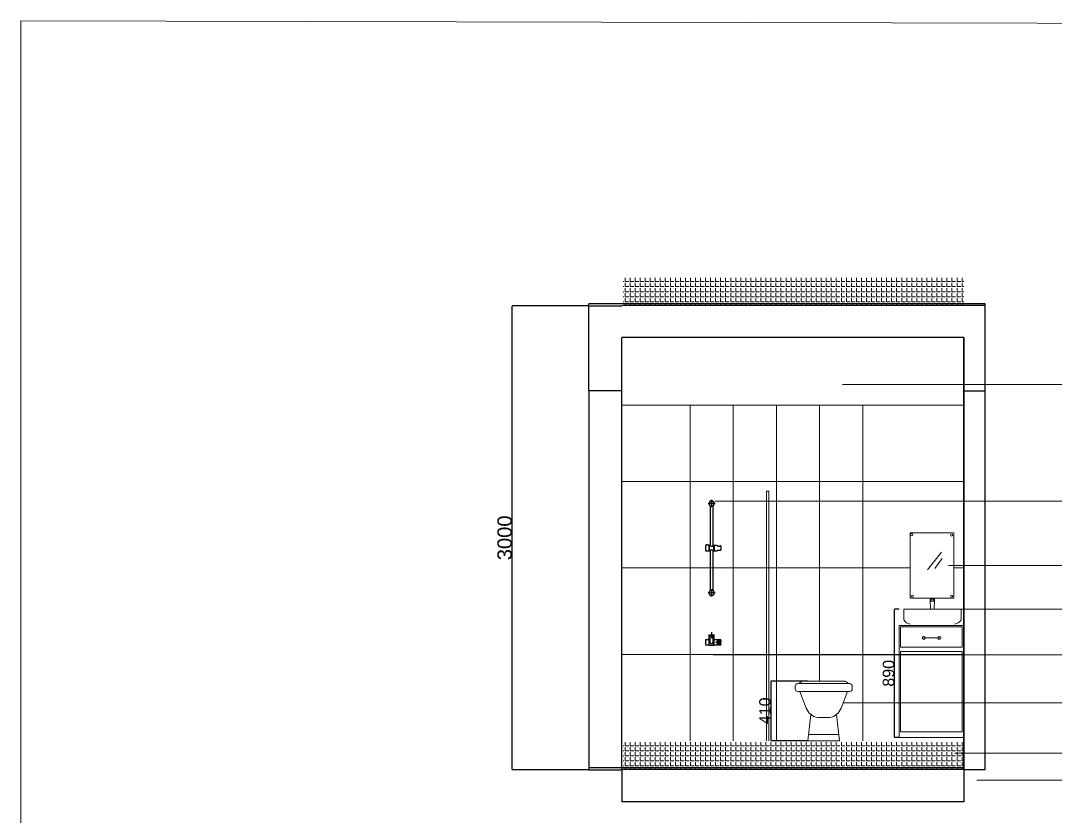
# Model space of a CAD drawing. Header units: millimetres. Extents: x -1932176 to 78768, y -1967 to 1266654.
# Drawn here: x -255363 to -248179, y 463455 to 468978 of the extents above; entities that cross this region are included whole.
import ezdxf
from ezdxf.lldxf.tags import DXFTag

# ---------------------------------------------------------------- set-up
doc = ezdxf.new("R2010")
doc.units = ezdxf.units.MM
for name, color, linetype, lineweight in [('HATCH', 250, 'Continuous', 13), ('NAMES', 252, 'Continuous', 15), ('SHEET', 7, 'Continuous', 13)]:
    doc.layers.add(name, color=color, linetype=linetype, lineweight=lineweight)
doc.styles.get("Standard").update_dxf_attribs({"font": 'arial.ttf'})
tags = doc.linetypes.add('CENTER2', pattern=[28.575, 19.05, -3.175, 3.175, -3.175]).pattern_tags.tags
tags[10:11] = [DXFTag(74, 4), DXFTag(75, 0), DXFTag(340, '0'), DXFTag(46, 0.0), DXFTag(50, 0.0), DXFTag(44, 0.0), DXFTag(45, 0.0)]
tags[8:9] = [DXFTag(74, 4), DXFTag(75, 0), DXFTag(340, '0'), DXFTag(46, 0.0), DXFTag(50, 0.0), DXFTag(44, 0.0), DXFTag(45, 0.0)]
tags[6:7] = [DXFTag(74, 4), DXFTag(75, 0), DXFTag(340, '0'), DXFTag(46, 0.0), DXFTag(50, 0.0), DXFTag(44, 0.0), DXFTag(45, 0.0)]
tags[4:5] = [DXFTag(74, 4), DXFTag(75, 0), DXFTag(340, '0'), DXFTag(46, 0.0), DXFTag(50, 0.0), DXFTag(44, 0.0), DXFTag(45, 0.0)]
doc.dimstyles.new('ISO-25', dxfattribs={"dimtxt": 150, "dimasz": 2.5, "dimexe": 1.25, "dimexo": 0.625, "dimtad": 1, "dimtxsty": 'Standard', "dimcen": 2.5, "dimadec": 0, "dimazin": 0, "dimtfac": 1, "dimtmove": 0, "dimatfit": 3, "dimfxl": 1, "dimarcsym": 0})

# ---------------------------------------------------------------- blocks, each defined once
blk = doc.blocks.new('md-xibet4')
at = {"lineweight": 20}
for p, q in [((-225, 430), (-225, 408)), ((205, 450), (-205, 450)), ((-193.1, 452.1), (-194.4, 450)), ((0, 470), (-159.7, 470)), ((0, 470), (159.7, 470)), ((225, 408), (225, 430)), ((-205, 388), (205, 388)), ((-137.6, 257.3), (-187.5, 388)), ((137.6, 257.3), (187.5, 388)), ((-101.3, 207), (-124.6, 0)), ((0, 182.4), (-47.2, 182.4)), ((0, 182.4), (47.2, 182.4)), ((101.3, 207), (124.6, 0)), ((-124.6, 0), (124.6, 0)), ((-119.4, 50), (119.4, 50))]:
    blk.add_line(p, q, dxfattribs=at)
for centre, radius, start, end in [((-205, 430), 20, 90, 180), ((-159.7, 430), 40, 90, 146.49906), ((159.7, 430), 40, 33.50094, 90), ((205, 430), 20, 0, 90), ((-205, 408), 20, 180, 270), ((205, 408), 20, 270, 0), ((-26.6, 299.3), 118.7, 200.73664, 259.9985), ((26.6, 299.3), 118.7, 280.0015, 339.26336)]:
    blk.add_arc(centre, radius, start, end, dxfattribs=at)
blk = doc.blocks.new('4')
at = {"linetype": 'CENTER2'}
for p, q in [((14203.2, 17330), (14206.1, 17330)), ((14248.2, 17330), (14208.2, 17330)), ((14228.2, 17355), (14228.2, 17352.1)), ((14228.2, 17350), (14228.2, 17310)), ((14253.2, 17330), (14250.3, 17330)), ((14228.2, 17305), (14228.2, 17307.9)), ((14203.2, 16709.8), (14206.1, 16709.8)), ((14248.2, 16709.8), (14208.2, 16709.8)), ((14228.2, 16734.8), (14228.2, 16731.9)), ((14228.2, 16729.8), (14228.2, 16689.8)), ((14228.2, 16684.8), (14228.2, 16687.7)), ((14253.2, 16709.8), (14250.3, 16709.8))]:
    blk.add_line(p, q, dxfattribs=at)
at = {"linetype": 'Continuous'}
for p, q in [((14216.2, 17316), (14216.6, 17316.2)), ((14216.4, 17343.9), (14216.4, 17344.3)), ((14216.4, 17316.1), (14216.4, 17315.7)), ((14217.3, 17315.6), (14217.3, 17037.4)), ((14239.1, 17035.4), (14239.1, 17315.6)), ((14240.2, 17344), (14239.8, 17343.8)), ((14240, 17344.3), (14240, 17343.9)), ((14240, 17315.7), (14240, 17316.1)), ((14185.8, 17037.2), (14185.8, 17002.6)), ((14190.9, 17037.9), (14186.5, 17037.9)), ((14191.4, 17042.2), (14191.3, 17038.4)), ((14204.6, 17042.9), (14192.1, 17042.9)), ((14205.3, 17038.4), (14205.3, 17042.2)), ((14210.6, 17037.9), (14205.8, 17037.9)), ((14210.8, 17002.1), (14210.8, 17037.7)), ((14212, 17036.6), (14210.8, 17036.6)), ((14212.2, 17037.6), (14212.2, 17002.2)), ((14216.7, 17037.9), (14212.5, 17037.9)), ((14243.9, 17037.9), (14239.7, 17037.9)), ((14244.2, 17002.2), (14244.2, 17037.6)), ((14245, 17036.6), (14244.4, 17036.6)), ((14245, 17037.7), (14245, 17002.1)), ((14263.7, 17037.9), (14245.2, 17037.9)), ((14290.5, 17035.1), (14287.5, 17035.1)), ((14291.5, 17034.3), (14291.5, 17005.5)), ((14186.5, 17001.9), (14210.6, 17001.9)), ((14210.8, 17003.2), (14212, 17003.2)), ((14212.5, 17001.9), (14216.7, 17001.9)), ((14217.3, 17002.3), (14217.3, 16724.2)), ((14239.1, 16724.2), (14239.1, 17004.3)), ((14239.7, 17001.9), (14243.9, 17001.9)), ((14244.4, 17003.2), (14245, 17003.2)), ((14245.2, 17001.9), (14265.5, 17001.9)), ((14285.2, 17004.7), (14290.5, 17004.7)), ((14216.2, 16695.8), (14216.6, 16696)), ((14216.4, 16724), (14216.4, 16723.7)), ((14216.4, 16695.5), (14216.4, 16695.9)), ((14240.2, 16723.8), (14239.8, 16723.6)), ((14240, 16723.7), (14240, 16724.1)), ((14240, 16695.9), (14240, 16695.5))]:
    blk.add_line(p, q, dxfattribs=at)
for centre, radius, start, end in [((14228.2, 17330), 18.6, 131.19638, 180), ((14228.2, 17330), 18.6, 180, 228.80362), ((14216.1, 17343.8), 0.2, 65.59819, 131.19638), ((14216.1, 17316.1), 0.2, 228.80362, 294.40181), ((14202.8, 17314), 32.9, 65.2351, 66.04325), ((14228.2, 17330), 18.6, 50.78635, 129.20955), ((14228.2, 17330), 18.6, 230.79087, 234.14066), ((14228.2, 17329.5), 18.4, 50.51781, 129.48199), ((14228.2, 17330.5), 18.4, 230.51781, 309.48199), ((14228.2, 17330), 18.6, 305.86099, 309.21425), ((14253.6, 17346), 32.9, 245.2351, 246.04325), ((14240.3, 17343.8), 0.2, 48.80362, 114.40181), ((14240.3, 17316.1), 0.2, 245.59819, 311.19638), ((14228.2, 17330), 18.6, 311.19638, 48.80362), ((14186.5, 17037.2), 0.7, 90, 180), ((14190.9, 17038.4), 0.497, 272.37584, 359.14965), ((14192.1, 17042.2), 0.688, 87.72837, 180.94609), ((14204.6, 17042.2), 0.694, 359.86726, 92.01061), ((14210.6, 17037.7), 0.2, 0, 90), ((14212, 17036.8), 0.2, 270, 0), ((14212.5, 17037.6), 0.3, 90, 180), ((14228.2, 17051.6), 17.9, 229.84475, 310.15525), ((14224.7, 17054.3), 23.7, 283.559, 308.26988), ((14243.9, 17037.6), 0.3, 0, 90), ((14244.4, 17036.8), 0.2, 180, 270), ((14245.2, 17037.7), 0.2, 90, 180), ((14287.5, 17034.6), 0.5, 90, 122.77883), ((14186.5, 17002.6), 0.7, 180, 270), ((14210.6, 17002.1), 0.2, 270, 0), ((14212, 17003), 0.2, 0, 90), ((14212.5, 17002.2), 0.3, 180, 270), ((14228.2, 16988.2), 17.9, 49.84475, 130.14851), ((14224.7, 16985.5), 23.7, 51.73012, 76.441), ((14243.9, 17002.2), 0.3, 270, 0), ((14244.4, 17003), 0.2, 90, 180), ((14245.2, 17002.1), 0.2, 180, 270), ((14285.2, 17005.2), 0.5, 241.4304, 270), ((14228.2, 16709.8), 18.6, 131.19638, 228.80362), ((14216.1, 16723.6), 0.2, 65.59819, 131.19638), ((14216.1, 16695.9), 0.2, 228.80362, 294.40181), ((14202.8, 16693.8), 32.9, 65.2351, 66.04325), ((14228.2, 16709.8), 18.6, 125.86099, 129.21425), ((14228.2, 16709.8), 18.6, 230.78635, 309.20955), ((14228.2, 16709.3), 18.4, 50.51781, 129.48199), ((14228.2, 16710.3), 18.4, 230.51781, 309.48199), ((14228.2, 16709.8), 18.6, 50.79087, 54.14066), ((14253.6, 16725.8), 32.9, 245.2351, 246.04325), ((14240.3, 16723.6), 0.2, 48.80362, 114.40181), ((14240.3, 16695.9), 0.2, 245.59819, 311.19638), ((14228.2, 16709.8), 18.6, 0, 48.80362), ((14228.2, 16709.8), 18.6, 311.19638, 0)]:
    blk.add_arc(centre, radius, start, end, dxfattribs=at)
for points in [[(14216.4, 17344.3), (14216.4, 17344.3), (14216.4, 17344.4), (14216.4, 17344.4)], [(14216.4, 17315.6), (14216.4, 17315.6), (14216.4, 17315.7), (14216.4, 17315.7)], [(14240, 17344.4), (14240, 17344.4), (14240, 17344.3), (14240, 17344.3)], [(14240, 17315.7), (14240, 17315.7), (14240, 17315.6), (14240, 17315.6)], [(14265.5, 17001.9), (14265.5, 17001.9), (14265.5, 17001.9), (14265.5, 17001.9)], [(14216.4, 16724), (14216.4, 16724.1), (14216.4, 16724.2), (14216.4, 16724.2)], [(14216.4, 16695.4), (14216.4, 16695.4), (14216.4, 16695.5), (14216.4, 16695.5)], [(14240, 16724.2), (14240, 16724.2), (14240, 16724.1), (14240, 16724.1)], [(14240, 16695.5), (14240, 16695.5), (14240, 16695.4), (14240, 16695.4)]]:
    blk.add_open_spline(points, degree=3, dxfattribs=at)
for points, knots in [([(14205.8, 17037.9), (14205.8, 17037.9), (14205.7, 17037.9), (14205.5, 17038), (14205.4, 17038.1), (14205.3, 17038.3), (14205.3, 17038.4), (14205.3, 17038.4)], [0, 0, 0, 0, 0.210954, 0.443523, 0.682745, 0.948925, 1, 1, 1, 1]), ([(14287.2, 17035), (14287.1, 17035), (14286.9, 17034.8), (14286.3, 17034.4), (14285.5, 17034), (14284.6, 17033.5), (14283.7, 17033), (14282.8, 17032.6), (14282, 17032.3), (14281.1, 17032), (14280.3, 17031.8), (14279.4, 17031.6), (14278.6, 17031.5), (14277.7, 17031.5), (14276.9, 17031.5), (14276.1, 17031.5), (14275.3, 17031.7), (14274.5, 17031.9), (14273.7, 17032.1), (14272.8, 17032.4), (14272, 17032.7), (14271.2, 17033.1), (14270.3, 17033.5), (14269.5, 17034), (14268.7, 17034.5), (14268, 17034.9), (14267.3, 17035.4), (14266.7, 17035.8), (14266.2, 17036.2), (14265.6, 17036.5), (14265.2, 17036.8), (14264.8, 17037.1), (14264.5, 17037.4), (14264.3, 17037.5), (14264.1, 17037.7), (14264, 17037.8), (14264, 17037.8), (14264, 17037.8), (14264, 17037.8), (14263.9, 17037.8), (14263.9, 17037.8), (14263.9, 17037.8), (14263.8, 17037.9), (14263.7, 17037.9), (14263.7, 17037.9)], [0, 0, 0, 0, 0.008846, 0.041069, 0.073546, 0.106685, 0.139278, 0.170814, 0.201197, 0.226509, 0.25339, 0.27973, 0.305369, 0.330153, 0.354039, 0.377174, 0.400828, 0.425757, 0.451598, 0.478545, 0.506736, 0.536249, 0.567071, 0.59907, 0.631965, 0.665324, 0.694879, 0.726225, 0.757493, 0.788401, 0.818759, 0.848435, 0.877364, 0.905542, 0.933022, 0.959907, 0.986399, 0.9898, 0.990586, 0.991028, 0.991515, 0.992746, 0.995623, 1, 1, 1, 1]), ([(14291.5, 17034.3), (14291.5, 17034.3), (14291.6, 17034.4), (14291.5, 17034.5), (14291.4, 17034.7), (14291.2, 17034.9), (14291, 17035), (14290.8, 17035.1), (14290.6, 17035.1), (14290.5, 17035.1)], [0, 0, 0, 0, 0.027183, 0.199163, 0.36611, 0.531326, 0.703622, 0.881814, 1, 1, 1, 1]), ([(14265.5, 17001.9), (14265.5, 17001.9), (14265.5, 17001.9), (14265.6, 17001.9), (14265.7, 17001.9), (14265.7, 17001.9), (14265.7, 17002), (14265.8, 17002), (14265.8, 17002), (14265.8, 17002), (14265.8, 17002), (14265.9, 17002.1), (14266, 17002.2), (14266.3, 17002.3), (14266.5, 17002.5), (14266.9, 17002.8), (14267.3, 17003), (14267.7, 17003.3), (14268.3, 17003.7), (14268.9, 17004), (14269.5, 17004.4), (14270.2, 17004.8), (14271, 17005.2), (14271.8, 17005.6), (14272.6, 17005.9), (14273.4, 17006.2), (14274.2, 17006.5), (14275.1, 17006.7), (14275.9, 17006.8), (14276.7, 17006.9), (14277.5, 17007), (14278.2, 17006.9), (14279, 17006.9), (14279.8, 17006.7), (14280.6, 17006.6), (14281.3, 17006.4), (14282.1, 17006.1), (14282.9, 17005.8), (14283.6, 17005.4), (14284.4, 17005.1), (14284.7, 17004.9), (14285, 17004.8)], [0, 0, 0, 0, 0.001042, 0.004445, 0.007114, 0.008833, 0.010107, 0.011683, 0.014488, 0.02111, 0.035104, 0.065553, 0.097886, 0.129708, 0.16198, 0.194958, 0.228681, 0.263102, 0.298109, 0.333532, 0.369204, 0.405423, 0.442722, 0.479334, 0.514785, 0.548795, 0.581279, 0.612324, 0.642133, 0.670933, 0.69828, 0.72528, 0.752928, 0.781176, 0.809928, 0.83915, 0.869999, 0.902406, 0.936228, 0.97148, 1, 1, 1, 1]), ([(14290.5, 17004.7), (14290.6, 17004.7), (14290.8, 17004.7), (14291, 17004.8), (14291.3, 17004.9), (14291.4, 17005.1), (14291.5, 17005.3), (14291.5, 17005.4), (14291.5, 17005.5)], [0, 0, 0, 0, 0.152956, 0.328784, 0.513481, 0.680618, 0.843396, 1, 1, 1, 1])]:
    blk.add_open_spline(points, degree=3, knots=knots, dxfattribs=at)
blk = doc.blocks.new('6')
at = {"linetype": 'Continuous'}
for p, q in [((14185.8, 16539.8), (14185.8, 16505.2)), ((14209.9, 16540.5), (14186.5, 16540.5)), ((14209.6, 16572.3), (14210.3, 16503.3)), ((14216.1, 16572.5), (14209.8, 16572.5)), ((14216.1, 16572.5), (14216.4, 16572.5)), ((14216.3, 16572.3), (14216.8, 16522.4)), ((14216.4, 16572.5), (14240, 16572.5)), ((14216.4, 16572.5), (14216.4, 16572.5)), ((14216.9, 16521.5), (14216.4, 16572.5)), ((14240, 16572.5), (14239.5, 16521.4)), ((14239.6, 16522.4), (14240.1, 16572.3)), ((14240, 16572.5), (14240.3, 16572.5)), ((14240, 16572.5), (14240, 16572.5)), ((14240.3, 16572.5), (14246.6, 16572.5)), ((14246.1, 16503.3), (14246.8, 16572.3)), ((14291, 16540.5), (14246.5, 16540.5)), ((14277.5, 16535.4), (14277.5, 16509.5)), ((14286.5, 16531.5), (14283.6, 16531.5)), ((14285.9, 16531.5), (14286.5, 16531.5)), ((14287.3, 16531.5), (14286.5, 16531.5)), ((14287.5, 16531.5), (14287.3, 16531.5)), ((14290.5, 16531.5), (14287.5, 16531.5)), ((14291.5, 16540), (14291.5, 16532.5)), ((14186.5, 16504.5), (14210.3, 16504.5)), ((14227.2, 16511.2), (14227.2, 16511.1)), ((14246.1, 16504.5), (14291, 16504.5)), ((14281.8, 16513.1), (14281.8, 16513.1)), ((14283.6, 16513.5), (14286.5, 16513.5)), ((14286.5, 16513.5), (14285.9, 16513.4)), ((14287.3, 16513.5), (14286.5, 16513.5)), ((14287.3, 16513.5), (14287.5, 16513.5)), ((14287.5, 16513.5), (14290.5, 16513.5)), ((14291.5, 16512.5), (14291.5, 16505))]:
    blk.add_line(p, q, dxfattribs=at)
at = {"linetype": 'CENTER2'}
for p, q in [((14248.2, 16572.5), (14208.2, 16572.5)), ((14228.2, 16592.5), (14228.2, 16552.5)), ((14277.5, 16542.5), (14277.5, 16502.5)), ((14297.5, 16522.5), (14257.5, 16522.5))]:
    blk.add_line(p, q, dxfattribs=at)
at = {"linetype": 'Continuous'}
for centre, radius, start, end in [((14186.5, 16539.8), 0.7, 90, 180), ((14209.8, 16572.3), 0.2, 90, 180.6), ((14216.1, 16572.3), 0.2, 0.6, 90), ((14240.3, 16572.3), 0.2, 90, 179.4), ((14246.6, 16572.3), 0.2, 359.4, 90), ((14283.6, 16535.7), 4.2, 243.60466, 270.3535), ((14285.2, 16532), 0.5, 229.8888, 270), ((14287.3, 16532), 0.534, 225.636, 269.42496), ((14290.5, 16532.5), 1, 270, 0), ((14291, 16540), 0.5, 0, 90), ((14186.5, 16505.2), 0.7, 180, 270), ((14210.8, 16503.3), 0.5, 180.6, 268.00575), ((14228.2, 17002.5), 500, 268.00575, 271.99425), ((14228.2, 16522.5), 11.4, 180.6, 359.4), ((14228.2, 16522.5), 11.3, 185.17535, 354.63117), ((14217, 16520.9), 0.522, 91.69112, 99.98677), ((14239.4, 16520.9), 0.495, 79.53146, 88.27537), ((14245.6, 16503.3), 0.5, 271.99425, 359.4), ((14283.6, 16509.3), 4.2, 89.6465, 116.39534), ((14285.2, 16513), 0.5, 90, 130.1112), ((14287.3, 16513), 0.529, 90.37375, 134.56529), ((14290.5, 16512.5), 1, 0, 90), ((14291, 16505), 0.5, 270, 0)]:
    blk.add_arc(centre, radius, start, end, dxfattribs=at)
for points, knots in [([(14287, 16531.6), (14286.1, 16532.5), (14285.1, 16533.2), (14282.9, 16534.4), (14281.7, 16534.8), (14279.8, 16535.3), (14279.1, 16535.3), (14277.7, 16535.4), (14277, 16535.4), (14275, 16535.2), (14273.7, 16534.9), (14271.3, 16534), (14270.2, 16533.4), (14268.3, 16531.9), (14267.4, 16531), (14266, 16529), (14265.3, 16527.8), (14264.5, 16525.3), (14264.2, 16523.9), (14264.2, 16521.1), (14264.5, 16519.8), (14265.3, 16517.2), (14265.9, 16516), (14267.4, 16514), (14268.3, 16513.1), (14270.2, 16511.6), (14271.3, 16511), (14273.6, 16510), (14274.9, 16509.7), (14277.7, 16509.5), (14279.1, 16509.6), (14281.7, 16510.1), (14282.9, 16510.6), (14285.1, 16511.7), (14286.1, 16512.5), (14287, 16513.3)], [0, 0, 0, 0, 0.0625, 0.0625, 0.125, 0.125, 0.15625, 0.15625, 0.1875, 0.1875, 0.25, 0.25, 0.3125, 0.3125, 0.375, 0.375, 0.4375, 0.4375, 0.5, 0.5, 0.5625, 0.5625, 0.625, 0.625, 0.6875, 0.6875, 0.75, 0.75, 0.8125, 0.8125, 0.875, 0.875, 0.9375, 0.9375, 1, 1, 1, 1]), ([(14281.7, 16513), (14281, 16512.7), (14280.2, 16512.4), (14278.4, 16512.1), (14277.5, 16512.1), (14275.8, 16512.2), (14274.9, 16512.4), (14273.3, 16513), (14272.6, 16513.4), (14270.6, 16514.8), (14269.5, 16516), (14267.9, 16518.9), (14267.4, 16520.7), (14267.4, 16524.2), (14267.9, 16526), (14269.5, 16529), (14270.6, 16530.2), (14272.6, 16531.6), (14273.3, 16531.9), (14274.9, 16532.5), (14275.8, 16532.7), (14277.5, 16532.9), (14278.4, 16532.9), (14280.2, 16532.5), (14281, 16532.3), (14281.7, 16531.9)], [0, 0, 0, 0, 0.0625, 0.0625, 0.125, 0.125, 0.1875, 0.1875, 0.25, 0.25, 0.375, 0.375, 0.5, 0.5, 0.625, 0.625, 0.75, 0.75, 0.8125, 0.8125, 0.875, 0.875, 0.9375, 0.9375, 1, 1, 1, 1])]:
    blk.add_open_spline(points, degree=3, knots=knots, dxfattribs=at)
blk = doc.blocks.new('*D579')
at = {"color": 0, "lineweight": -2, "ltscale": 30, "transparency": 16777216}
for p, q in [((-251419.8, 466999.5), (-251951.6, 466999.5)), ((-251950.4, 463779.4), (-251950.4, 466997)), ((-251419.8, 463776.9), (-251951.6, 463776.9))]:
    blk.add_line(p, q, dxfattribs=at)
at = {"color": 0, "ltscale": 30, "transparency": 16777216}
for points in [[(-251950.8, 466997), (-251950, 466997), (-251950.4, 466999.5)], [(-251950.8, 463779.4), (-251950, 463779.4), (-251950.4, 463776.9)]]:
    blk.add_solid(points, dxfattribs=at)
at = {"layer": 'Defpoints', "color": 0, "ltscale": 30, "transparency": 16777216}
for p in [(-251950.4, 466999.5), (-251419.2, 466999.5), (-251419.2, 463776.9)]:
    blk.add_point(p, dxfattribs=at)
at = {"color": 0, "ltscale": 30, "transparency": 16777216, "insert": (-252002.1, 465388.2), "char_height": 100, "attachment_point": 5, "rotation": 90}
blk.add_mtext('3000', dxfattribs=at)
blk = doc.blocks.new('*D585')
at = {"color": 0, "lineweight": -2, "ltscale": 30, "transparency": 16777216}
for p, q in [((-249897.5, 464393.8), (-250154, 464393.8)), ((-250152.8, 463982.7), (-250152.8, 464391.3)), ((-249897.5, 463980.2), (-250154, 463980.2))]:
    blk.add_line(p, q, dxfattribs=at)
at = {"color": 0, "ltscale": 30, "transparency": 16777216}
for points in [[(-250153.2, 464391.3), (-250152.4, 464391.3), (-250152.8, 464393.8)], [(-250153.2, 463982.7), (-250152.4, 463982.7), (-250152.8, 463980.2)]]:
    blk.add_solid(points, dxfattribs=at)
at = {"layer": 'Defpoints', "color": 0, "ltscale": 30, "transparency": 16777216}
for p in [(-250152.8, 464393.8), (-249896.8, 464393.8), (-249896.8, 463980.2)]:
    blk.add_point(p, dxfattribs=at)
at = {"color": 0, "ltscale": 30, "transparency": 16777216, "insert": (-250194.2, 464187), "char_height": 80, "attachment_point": 5, "rotation": 90}
blk.add_mtext('410', dxfattribs=at)
blk = doc.blocks.new('*D586')
at = {"color": 0, "lineweight": -2, "ltscale": 30, "transparency": 16777216}
for p, q in [((-249263.2, 464894), (-249296.3, 464894)), ((-249295, 464004.4), (-249295, 464891.5)), ((-249263.2, 464001.9), (-249296.3, 464001.9))]:
    blk.add_line(p, q, dxfattribs=at)
at = {"color": 0, "ltscale": 30, "transparency": 16777216}
for points in [[(-249295.4, 464891.5), (-249294.6, 464891.5), (-249295, 464894)], [(-249295.4, 464004.4), (-249294.6, 464004.4), (-249295, 464001.9)]]:
    blk.add_solid(points, dxfattribs=at)
at = {"layer": 'Defpoints', "color": 0, "ltscale": 30, "transparency": 16777216}
for p in [(-249295, 464894), (-249262.6, 464894), (-249262.6, 464001.9)]:
    blk.add_point(p, dxfattribs=at)
at = {"color": 0, "ltscale": 30, "transparency": 16777216, "insert": (-249336.5, 464447.9), "char_height": 80, "attachment_point": 5, "rotation": 90}
blk.add_mtext('890', dxfattribs=at)

msp = doc.modelspace()

# ---------------------------------------------------------------- hatches: boundary and pattern name
at = {"layer": 'HATCH'}
h = msp.add_hatch(dxfattribs=at)
h.set_pattern_fill('ANGLE', color=256, scale=5)
h.set_pattern_definition([(0, (-1142382.587, 623246.725), (0, 34.925), [25.4, -9.525]), (90, (-1142382.587, 623246.725), (-34.925, 2e-15), [25.4, -9.525])])
h.paths.add_polyline_path([(-248815.0589, 467001.5671), (-248815.0589, 467201.5671), (-251178.86487, 467201.5671), (-251178.86487, 467001.5671)])
h = msp.add_hatch(dxfattribs=at)
h.set_pattern_fill('ANGLE', color=256, scale=5)
h.set_pattern_definition([(0, (-1142382.587, 620024.19), (0, 34.925), [25.4, -9.525]), (90, (-1142382.587, 620024.19), (-34.925, 2e-15), [25.4, -9.525])])
h.paths.add_polyline_path([(-248815.0589, 463779.03222), (-248815.0589, 463979.03222), (-251178.86487, 463979.03222), (-251178.86487, 463779.03222)])

# ---------------------------------------------------------------- linework, layer by layer
at = {"ltscale": 30}
for p, q in [((-251419.16799, 466408.76729), (-251419.16799, 467013.64815)), ((-248665.0589, 467013.64815), (-251419.16799, 467013.64815)), ((-251419.16799, 466999.45328), (-251189.16799, 466999.45328)), ((-248815.0589, 467001.5671), (-251189.16799, 466999.45328)), ((-248665.0589, 463779.16577), (-248665.0589, 467013.64815)), ((-248665.0589, 467001.70066), (-248665.0589, 467013.64815)), ((-251189.16799, 463776.9184), (-251189.16799, 466779.03222)), ((-248815.0589, 463779.03222), (-248815.0589, 466779.03222)), ((-251189.16799, 466408.76729), (-251419.16799, 466408.76729)), ((-251419.16799, 466408.76729), (-251419.16799, 463776.9184)), ((-248815.0589, 463791.11327), (-248815.0589, 465960.22441)), ((-248665.0589, 464013.64815), (-248665.0589, 465960.22441)), ((-248815.0589, 463791.11327), (-251419.16799, 463791.11327)), ((-251419.16799, 463776.9184), (-251189.16799, 463776.9184)), ((-248815.0589, 463779.03222), (-251189.16799, 463776.9184)), ((-251189.16799, 463779.03222), (-251189.16799, 463556.49733)), ((-248815.0589, 463779.03222), (-248665.0589, 463779.16577)), ((-248815.0589, 463779.03222), (-248815.0589, 463556.49733)), ((-248665.0589, 463779.16577), (-248665.0589, 463791.11327))]:
    msp.add_line(p, q, dxfattribs=at)
for p, q in [((-248665.0589, 467001.5671), (-251178.86487, 467001.5671)), ((-248815.0589, 466779.03222), (-251189.16799, 466779.03222)), ((-248815.0589, 466779.03222), (-248815.0589, 463779.03222)), ((-248815.0589, 466408.76729), (-248665.0589, 466408.76729)), ((-248815.0589, 463779.03222), (-251178.86487, 463779.03222)), ((-248815.0589, 463556.49733), (-251189.16799, 463556.49733))]:
    msp.add_line(p, q)
at = {"linetype": 'ByBlock', "lineweight": 20}
msp.add_line((-251189.16799, 466309.03222), (-248815.0589, 466309.03222), dxfattribs=at)
at = {"linetype": 'ByBlock', "lineweight": 20, "transparency": 33554559}
for p, q in [((-250715.15475, 463979.03222), (-250715.15475, 466309.03222)), ((-250415.15475, 463979.03222), (-250415.15475, 466309.03222)), ((-250115.15475, 463979.03222), (-250115.15475, 466309.03222)), ((-249815.15475, 464393.81385), (-249815.15475, 466309.03222)), ((-249515.15475, 463979.03222), (-249515.15475, 466309.03222)), ((-248815.0589, 465779.03222), (-251189.16799, 465779.03222)), ((-249186.42368, 465179.03222), (-251189.16799, 465179.03222)), ((-248815.0589, 465179.03222), (-248884.02368, 465179.03222)), ((-249262.61384, 464579.03222), (-251189.16799, 464579.03222)), ((-249272.21967, 464579.03222), (-248826.60448, 464579.03222))]:
    msp.add_line(p, q, dxfattribs=at)
at = {"linetype": 'Continuous', "lineweight": 18, "ltscale": 50, "transparency": 33554559}
for p, q in [((-248884.02368, 465422.01948), (-249186.42368, 465422.01948)), ((-249186.42368, 465422.01948), (-249186.42368, 464968.41948)), ((-248884.02368, 464968.41948), (-248884.02368, 465422.01948)), ((-248970.03322, 465289.91667), (-249065.69629, 465166.92129)), ((-248963.40368, 465244.44037), (-249016.32368, 465176.40037)), ((-249185.00332, 464968.41948), (-248884.02368, 464968.41948)), ((-249044.91786, 464894.0298), (-249047.36034, 464961.75717)), ((-249019.95229, 464894.0298), (-249017.50981, 464961.75717)), ((-249231.21045, 464894.0298), (-249231.21045, 464818.4298)), ((-248833.6597, 464894.0298), (-249231.21045, 464894.0298))]:
    msp.add_line(p, q, dxfattribs=at)
at = {"linetype": 'Continuous', "lineweight": 18, "ltscale": 50}
msp.add_line((-248833.6597, 464894.0298), (-248833.6597, 464818.4298), dxfattribs=at)
at = {"linetype": 'ByBlock', "lineweight": 20, "transparency": 33554559}
msp.add_lwpolyline([(-250185.35527, 463979.03222), (-250185.35527, 465711.21985), (-250168.22348, 465711.21985), (-250168.22348, 463979.03222)], dxfattribs=at)
for points in [[(-249262.61384, 464779.50535), (-248812.06572, 464779.50535), (-248812.06572, 464001.86256), (-249262.61384, 464001.86256)], [(-249253.54403, 464771.60065), (-248826.76049, 464771.60065), (-248826.76049, 464629.24761), (-249253.54403, 464629.24761)], [(-248981.23523, 464693.12315), (-249094.0338, 464693.12315), (-249094.0338, 464695.26854), (-248981.23523, 464695.26854)], [(-249253.63616, 464598.4558), (-248826.60448, 464598.4558), (-248826.60448, 464041.85936), (-249253.63616, 464041.85936)]]:
    msp.add_lwpolyline(points, close=True, dxfattribs=at)
at = {"linetype": 'Continuous', "lineweight": 18, "ltscale": 50, "transparency": 33554559}
for centre in [(-249175.77275, 465410.80998), (-248899.14368, 465406.98037), (-249171.30368, 464983.62037), (-248899.14368, 464983.62037)]:
    msp.add_circle(centre, 7.56, dxfattribs=at)
at = {"linetype": 'ByBlock', "lineweight": 20, "transparency": 33554559}
for centre in [(-249092.33252, 464693.9118), (-248984.62887, 464693.9118)]:
    msp.add_circle(centre, 10.63709, dxfattribs=at)
at = {"linetype": 'Continuous', "lineweight": 18, "ltscale": 50, "transparency": 33554559}
for centre, radius, start, end in [((-249032.84888, 464960.69182), 14.55051, 175.801215144, 231.225768658), ((-249032.43508, 464944.25127), 23.00478, 49.549592512, 130.450407488), ((-249032.0494, 464960.69251), 14.55051, 308.872284301, 4.296837811), ((-249173.40537, 464857.77447), 69.92446, 214.240922646, 259.449234985), ((-248891.46478, 464857.77447), 69.92446, 280.550765015, 325.759077354)]:
    msp.add_arc(centre, radius, start, end, dxfattribs=at)
msp.add_ellipse((-249032.44244, 464952.85869), major_axis=(-11.75103, -0.01006), ratio=0.5086201228, dxfattribs=at)
at = {"layer": 'NAMES'}
for p, q in [((-249657.48934, 466452.66463), (-246801.59832, 466452.66463)), ((-250540.12991, 465642.91605), (-246801.59832, 465642.91605)), ((-248919.52246, 465195.21948), (-246801.59832, 465195.21948)), ((-248833.6597, 464894.0298), (-246801.59832, 464894.0298)), ((-250554.58626, 464576.40486), (-246801.59832, 464576.40486)), ((-249651.9485, 464243.61856), (-246801.59832, 464243.61856)), ((-248875.39779, 463894.12552), (-246801.59832, 463894.12552)), ((-248723.49073, 463706.12684), (-246801.59832, 463706.12684))]:
    msp.add_line(p, q, dxfattribs=at)
at = {"layer": 'SHEET'}
msp.add_lwpolyline([(-255363.31598, 468978.19486), (-229145.21336, 468916.9658), (-229145.21336, 450730.57753), (-255363.31598, 450791.8066)], close=True, dxfattribs=at)

# ---------------------------------------------------------------- block references
at = {"transparency": 33554559}
for name, p in [('4', (-264793.7186, 448296.89924)), ('6', (-264793.99403, 448140.29762))]:
    msp.add_blockref(name, p, dxfattribs=at)
at = {"transparency": 33554559, "xscale": 0.8800000000000001, "yscale": 0.8800000000000001, "zscale": 0.8800000000000001}
msp.add_blockref('md-xibet4', (-249787.18497, 463980.21385), dxfattribs=at)

# ---------------------------------------------------------------- dimensions: what is measured, and where the dimension line sits
at = {"ltscale": 30}
dim = msp.add_linear_dim(base=(-251950.39403, 466999.45328), p1=(-251419.16799, 463776.9184), p2=(-251419.16799, 466999.45328), angle=90, text='3000', dimstyle='ISO-25', override={"dimtxt": 100}, dxfattribs=at)
dim.commit()
dim.dimension.update_dxf_attribs({"geometry": '*D579', "text_midpoint": (-252002.11043, 465388.18584)})
at = {"color": 252, "ltscale": 30}
dim = msp.add_linear_dim(base=(-249295.0104, 464894.0298), p1=(-249262.61384, 464001.86256), p2=(-249262.61384, 464894.0298), angle=90, text='890', dimstyle='ISO-25', override={"dimtxt": 80}, dxfattribs=at)
dim.commit()
dim.dimension.update_dxf_attribs({"geometry": '*D586', "text_midpoint": (-249336.48124, 464447.94618)})
dim = msp.add_linear_dim(base=(-250152.7714, 464393.81385), p1=(-249896.83399, 463980.21385), p2=(-249896.83399, 464393.81385), angle=90, text='410', dimstyle='ISO-25', override={"dimtxt": 80}, dxfattribs=at)
dim.commit()
dim.dimension.update_dxf_attribs({"geometry": '*D585', "text_midpoint": (-250152.7714, 464187.01385), "dimtype": 160})

doc.saveas('drawing.dxf')
